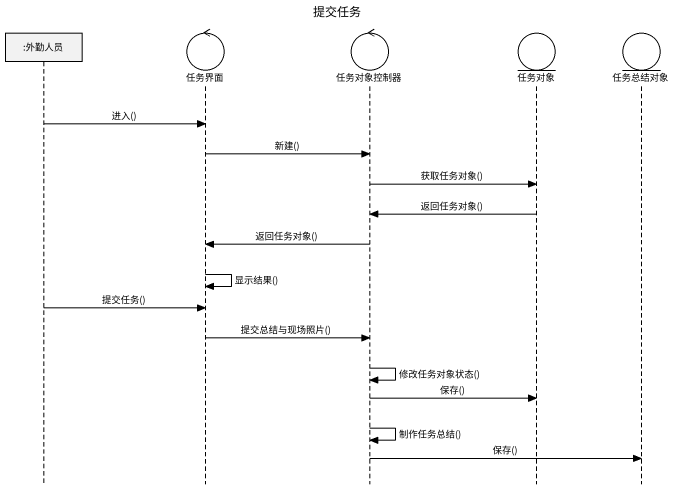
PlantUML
@startuml
title 提交任务
hide footbox
participant ":外勤人员" as 外勤人员
control 任务界面
control 任务对象控制器
entity 任务对象
entity 任务总结对象

外勤人员 -> 任务界面 : 进入()
任务界面 -> 任务对象控制器 : 新建()
任务对象控制器 -> 任务对象 : 获取任务对象()
任务对象 -> 任务对象控制器 : 返回任务对象()
任务对象控制器 -> 任务界面 : 返回任务对象()
任务界面 -> 任务界面 : 显示结果()
外勤人员 -> 任务界面 : 提交任务()
任务界面 -> 任务对象控制器 : 提交总结与现场照片()
任务对象控制器 -> 任务对象控制器 : 修改任务对象状态()
任务对象控制器 -> 任务对象 : 保存()
任务对象控制器 -> 任务对象控制器 : 制作任务总结()
任务对象控制器 -> 任务总结对象 : 保存()
@enduml
